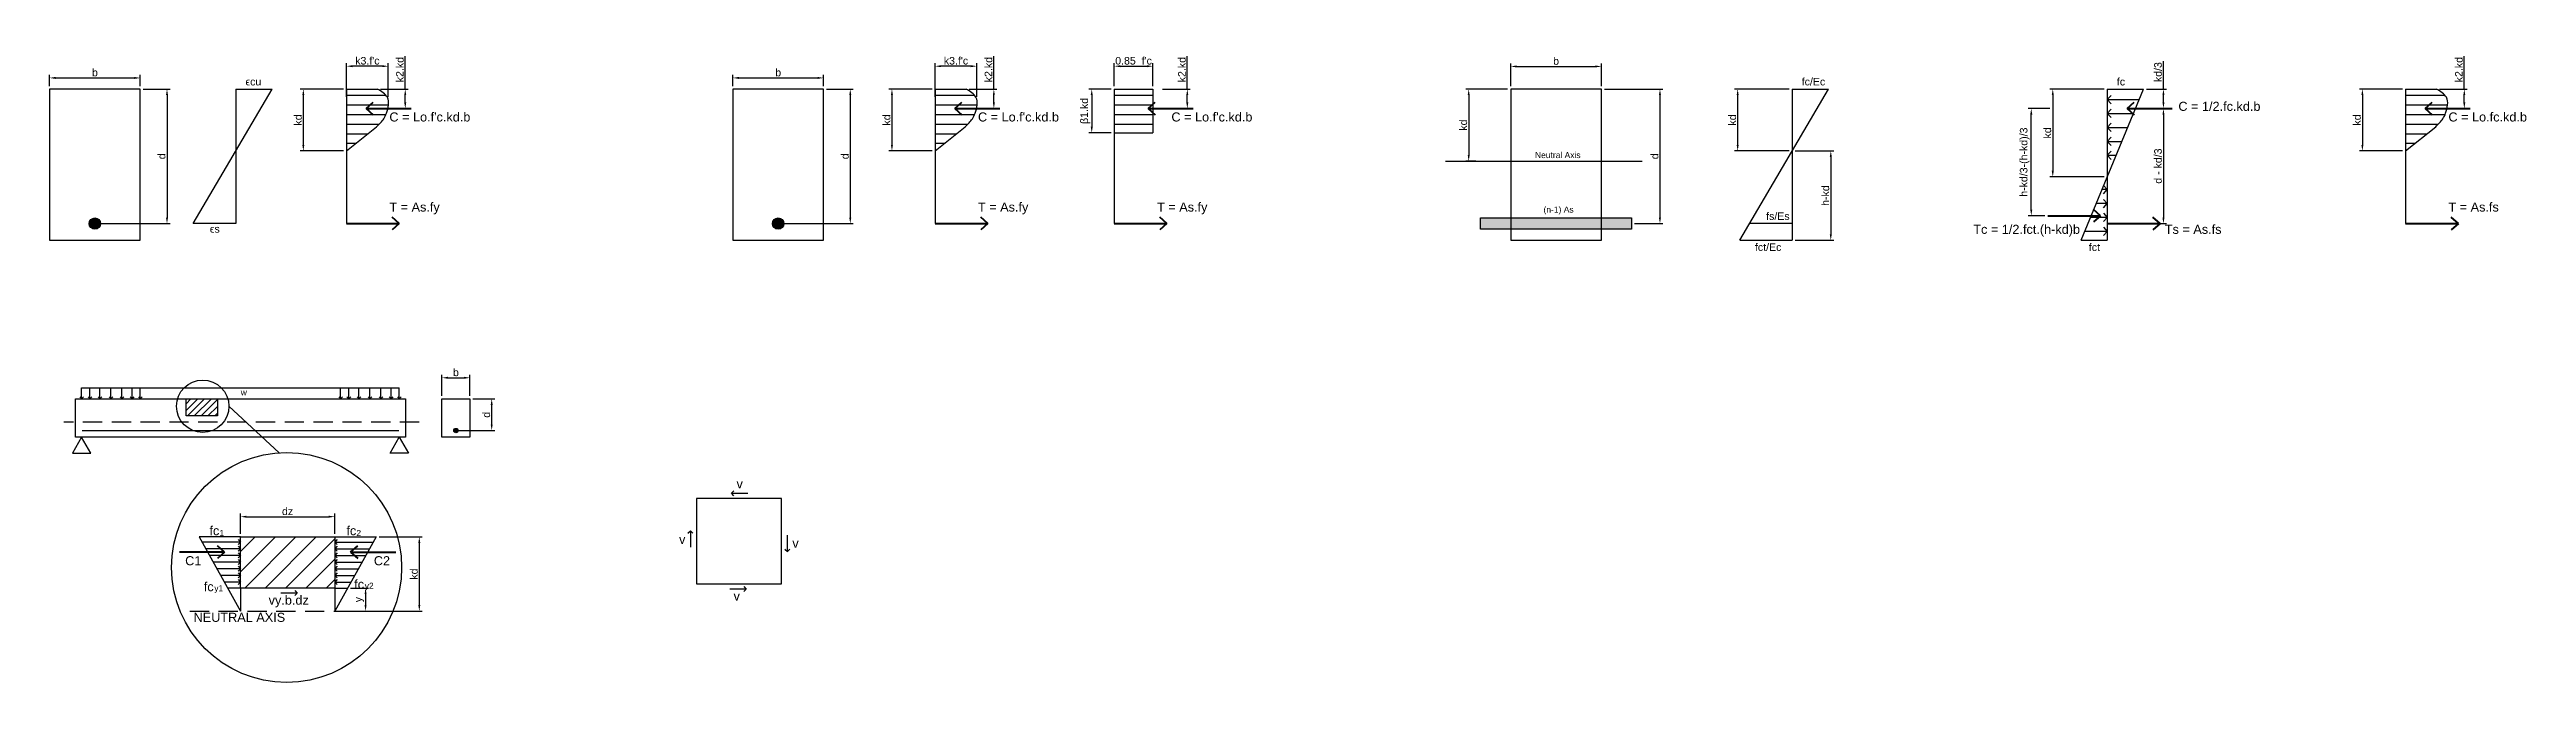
# Model space of a CAD drawing. Header units: millimetres. Extents: x 2212 to 10399, y 440 to 2533.
import ezdxf

# ---------------------------------------------------------------- set-up
doc = ezdxf.new("R2010")
doc.units = ezdxf.units.MM
doc.linetypes.add('DASHED', pattern=[19.05, 12.7, -6.35])
doc.layers.add('Dashed', color=7, linetype='DASHED')
doc.styles.get("Standard").update_dxf_attribs({"font": 'arial.ttf'})
doc.dimstyles.new('ISO-25', dxfattribs={"dimtxt": 25, "dimasz": 20, "dimexe": 10, "dimexo": 10, "dimgap": 5, "dimtad": 1, "dimtxsty": 'Standard', "dimcen": 2.5, "dimadec": 0, "dimazin": 0, "dimtfac": 1, "dimtmove": 0, "dimatfit": 3, "dimfxl": 1, "dimarcsym": 0})

# ---------------------------------------------------------------- blocks, each defined once
blk = doc.blocks.new('*D1')
at = {"color": 0, "lineweight": -2, "transparency": 16777216}
for p, q in [((2211.9, 2411.9), (2211.9, 2448.8)), ((2231.9, 2438.8), (2491.9, 2438.8)), ((2511.9, 2411.9), (2511.9, 2448.8))]:
    blk.add_line(p, q, dxfattribs=at)
at = {"color": 0, "transparency": 16777216}
for points in [[(2231.9, 2442.1), (2231.9, 2435.4), (2211.9, 2438.8)], [(2491.9, 2442.1), (2491.9, 2435.4), (2511.9, 2438.8)]]:
    blk.add_solid(points, dxfattribs=at)
at = {"layer": 'Defpoints', "color": 0, "transparency": 16777216}
for p in [(2211.9, 2401.9), (2511.9, 2438.8), (2511.9, 2401.9)]:
    blk.add_point(p, dxfattribs=at)
at = {"color": 0, "transparency": 16777216, "insert": (2361.9, 2456.5), "char_height": 25, "attachment_point": 5}
blk.add_mtext('b', dxfattribs=at)
blk = doc.blocks.new('*D2')
at = {"color": 0, "lineweight": -2, "transparency": 16777216}
for p, q in [((2521.9, 2401.9), (2610.2, 2401.9)), ((2600.2, 2381.9), (2600.2, 1977)), ((2371.9, 1957), (2610.2, 1957))]:
    blk.add_line(p, q, dxfattribs=at)
at = {"color": 0, "transparency": 16777216}
for points in [[(2596.9, 2381.9), (2603.5, 2381.9), (2600.2, 2401.9)], [(2596.9, 1977), (2603.5, 1977), (2600.2, 1957)]]:
    blk.add_solid(points, dxfattribs=at)
at = {"layer": 'Defpoints', "color": 0, "transparency": 16777216}
for p in [(2511.9, 2401.9), (2361.9, 1957), (2600.2, 1957)]:
    blk.add_point(p, dxfattribs=at)
at = {"color": 0, "transparency": 16777216, "insert": (2582.5, 2179.5), "char_height": 25, "attachment_point": 5, "rotation": 90}
blk.add_mtext('d', dxfattribs=at)
blk = doc.blocks.new('*D3')
at = {"color": 0, "lineweight": -2, "transparency": 16777216}
for p, q in [((3183.4, 2401.9), (3040.8, 2401.9)), ((3050.8, 2381.9), (3050.8, 2217.4)), ((3183.4, 2197.4), (3040.8, 2197.4))]:
    blk.add_line(p, q, dxfattribs=at)
at = {"color": 0, "transparency": 16777216}
for points in [[(3047.5, 2381.9), (3054.2, 2381.9), (3050.8, 2401.9)], [(3047.5, 2217.4), (3054.2, 2217.4), (3050.8, 2197.4)]]:
    blk.add_solid(points, dxfattribs=at)
at = {"layer": 'Defpoints', "color": 0, "transparency": 16777216}
for p in [(3193.4, 2401.9), (3050.8, 2197.4), (3193.4, 2197.4)]:
    blk.add_point(p, dxfattribs=at)
at = {"color": 0, "transparency": 16777216, "insert": (3033.1, 2299.7), "char_height": 25, "attachment_point": 5, "rotation": 90}
blk.add_mtext('kd', dxfattribs=at)
blk = doc.blocks.new('*D4')
at = {"color": 0, "lineweight": -2, "transparency": 16777216}
for p, q in [((3387.7, 2401.9), (3387.7, 2510.5)), ((3305.7, 2401.9), (3397.7, 2401.9)), ((3387.7, 2357.7), (3387.7, 2381.9)), ((3361, 2337.7), (3397.7, 2337.7))]:
    blk.add_line(p, q, dxfattribs=at)
at = {"color": 0, "transparency": 16777216}
for points in [[(3384.4, 2381.9), (3391, 2381.9), (3387.7, 2401.9)], [(3384.4, 2357.7), (3391, 2357.7), (3387.7, 2337.7)]]:
    blk.add_solid(points, dxfattribs=at)
at = {"layer": 'Defpoints', "color": 0, "transparency": 16777216}
for p in [(3295.7, 2401.9), (3387.7, 2401.9), (3351, 2337.7)]:
    blk.add_point(p, dxfattribs=at)
at = {"color": 0, "transparency": 16777216, "insert": (3369.9, 2466.2), "char_height": 25, "attachment_point": 5, "rotation": 90}
blk.add_mtext('k2.kd', dxfattribs=at)
blk = doc.blocks.new('*D5')
at = {"color": 0, "lineweight": -2, "transparency": 16777216}
for p, q in [((3193.4, 2376.7), (3193.4, 2487.5)), ((3311.5, 2477.5), (3213.4, 2477.5)), ((3331.5, 2376.7), (3331.5, 2487.5))]:
    blk.add_line(p, q, dxfattribs=at)
at = {"color": 0, "transparency": 16777216}
for points in [[(3213.4, 2480.8), (3213.4, 2474.2), (3193.4, 2477.5)], [(3311.5, 2480.8), (3311.5, 2474.2), (3331.5, 2477.5)]]:
    blk.add_solid(points, dxfattribs=at)
at = {"layer": 'Defpoints', "color": 0, "transparency": 16777216}
for p in [(3193.4, 2477.5), (3193.4, 2366.7), (3331.5, 2366.7)]:
    blk.add_point(p, dxfattribs=at)
at = {"color": 0, "transparency": 16777216, "insert": (3262.5, 2495.4), "char_height": 25, "attachment_point": 5}
blk.add_mtext("k3.f'c", dxfattribs=at)
blk = doc.blocks.new('*D6')
at = {"color": 0, "lineweight": -2, "transparency": 16777216}
for p, q in [((4470.3, 2411.9), (4470.3, 2448.8)), ((4490.3, 2438.8), (4750.3, 2438.8)), ((4770.3, 2411.9), (4770.3, 2448.8))]:
    blk.add_line(p, q, dxfattribs=at)
at = {"color": 0, "transparency": 16777216}
for points in [[(4490.3, 2442.1), (4490.3, 2435.4), (4470.3, 2438.8)], [(4750.3, 2442.1), (4750.3, 2435.4), (4770.3, 2438.8)]]:
    blk.add_solid(points, dxfattribs=at)
at = {"layer": 'Defpoints', "color": 0, "transparency": 16777216}
for p in [(4470.3, 2401.9), (4770.3, 2438.8), (4770.3, 2401.9)]:
    blk.add_point(p, dxfattribs=at)
at = {"color": 0, "transparency": 16777216, "insert": (4620.3, 2456.5), "char_height": 25, "attachment_point": 5}
blk.add_mtext('b', dxfattribs=at)
blk = doc.blocks.new('*D7')
at = {"color": 0, "lineweight": -2, "transparency": 16777216}
for p, q in [((4780.3, 2401.9), (4868.5, 2401.9)), ((4858.5, 2381.9), (4858.5, 1977)), ((4630.3, 1957), (4868.5, 1957))]:
    blk.add_line(p, q, dxfattribs=at)
at = {"color": 0, "transparency": 16777216}
for points in [[(4855.2, 2381.9), (4861.9, 2381.9), (4858.5, 2401.9)], [(4855.2, 1977), (4861.9, 1977), (4858.5, 1957)]]:
    blk.add_solid(points, dxfattribs=at)
at = {"layer": 'Defpoints', "color": 0, "transparency": 16777216}
for p in [(4770.3, 2401.9), (4620.3, 1957), (4858.5, 1957)]:
    blk.add_point(p, dxfattribs=at)
at = {"color": 0, "transparency": 16777216, "insert": (4840.8, 2179.5), "char_height": 25, "attachment_point": 5, "rotation": 90}
blk.add_mtext('d', dxfattribs=at)
blk = doc.blocks.new('*D8')
at = {"color": 0, "lineweight": -2, "transparency": 16777216}
for p, q in [((5128.9, 2401.9), (4986.3, 2401.9)), ((4996.3, 2381.9), (4996.3, 2217.4)), ((5128.9, 2197.4), (4986.3, 2197.4))]:
    blk.add_line(p, q, dxfattribs=at)
at = {"color": 0, "transparency": 16777216}
for points in [[(4993, 2381.9), (4999.7, 2381.9), (4996.3, 2401.9)], [(4993, 2217.4), (4999.7, 2217.4), (4996.3, 2197.4)]]:
    blk.add_solid(points, dxfattribs=at)
at = {"layer": 'Defpoints', "color": 0, "transparency": 16777216}
for p in [(5138.9, 2401.9), (4996.3, 2197.4), (5138.9, 2197.4)]:
    blk.add_point(p, dxfattribs=at)
at = {"color": 0, "transparency": 16777216, "insert": (4978.6, 2299.7), "char_height": 25, "attachment_point": 5, "rotation": 90}
blk.add_mtext('kd', dxfattribs=at)
blk = doc.blocks.new('*D9')
at = {"color": 0, "lineweight": -2, "transparency": 16777216}
for p, q in [((5333.2, 2401.9), (5333.2, 2510.5)), ((5251.2, 2401.9), (5343.2, 2401.9)), ((5333.2, 2357.7), (5333.2, 2381.9)), ((5306.5, 2337.7), (5343.2, 2337.7))]:
    blk.add_line(p, q, dxfattribs=at)
at = {"color": 0, "transparency": 16777216}
for points in [[(5329.8, 2381.9), (5336.5, 2381.9), (5333.2, 2401.9)], [(5329.8, 2357.7), (5336.5, 2357.7), (5333.2, 2337.7)]]:
    blk.add_solid(points, dxfattribs=at)
at = {"layer": 'Defpoints', "color": 0, "transparency": 16777216}
for p in [(5241.2, 2401.9), (5333.2, 2401.9), (5296.5, 2337.7)]:
    blk.add_point(p, dxfattribs=at)
at = {"color": 0, "transparency": 16777216, "insert": (5315.4, 2466.2), "char_height": 25, "attachment_point": 5, "rotation": 90}
blk.add_mtext('k2.kd', dxfattribs=at)
blk = doc.blocks.new('*D10')
at = {"color": 0, "lineweight": -2, "transparency": 16777216}
for p, q in [((5138.9, 2376.7), (5138.9, 2487.5)), ((5257, 2477.5), (5158.9, 2477.5)), ((5277, 2376.7), (5277, 2487.5))]:
    blk.add_line(p, q, dxfattribs=at)
at = {"color": 0, "transparency": 16777216}
for points in [[(5158.9, 2480.8), (5158.9, 2474.2), (5138.9, 2477.5)], [(5257, 2480.8), (5257, 2474.2), (5277, 2477.5)]]:
    blk.add_solid(points, dxfattribs=at)
at = {"layer": 'Defpoints', "color": 0, "transparency": 16777216}
for p in [(5138.9, 2477.5), (5138.9, 2366.7), (5277, 2366.7)]:
    blk.add_point(p, dxfattribs=at)
at = {"color": 0, "transparency": 16777216, "insert": (5208, 2495.4), "char_height": 25, "attachment_point": 5}
blk.add_mtext("k3.f'c", dxfattribs=at)
blk = doc.blocks.new('*D11')
at = {"color": 0, "lineweight": -2, "transparency": 16777216}
for p, q in [((5972.5, 2401.9), (5972.5, 2510.5)), ((5890.5, 2401.9), (5982.5, 2401.9)), ((5972.5, 2357.7), (5972.5, 2381.9)), ((5945.9, 2337.7), (5982.5, 2337.7))]:
    blk.add_line(p, q, dxfattribs=at)
at = {"color": 0, "transparency": 16777216}
for points in [[(5969.2, 2381.9), (5975.9, 2381.9), (5972.5, 2401.9)], [(5969.2, 2357.7), (5975.9, 2357.7), (5972.5, 2337.7)]]:
    blk.add_solid(points, dxfattribs=at)
at = {"layer": 'Defpoints', "color": 0, "transparency": 16777216}
for p in [(5880.5, 2401.9), (5972.5, 2401.9), (5935.9, 2337.7)]:
    blk.add_point(p, dxfattribs=at)
at = {"color": 0, "transparency": 16777216, "insert": (5954.8, 2466.2), "char_height": 25, "attachment_point": 5, "rotation": 90}
blk.add_mtext('k2.kd', dxfattribs=at)
blk = doc.blocks.new('*D12')
at = {"color": 0, "lineweight": -2, "transparency": 16777216}
for p, q in [((5720.8, 2401.9), (5646.7, 2401.9)), ((5656.7, 2381.9), (5656.7, 2277.4)), ((5720.8, 2257.4), (5646.7, 2257.4))]:
    blk.add_line(p, q, dxfattribs=at)
at = {"color": 0, "transparency": 16777216}
for points in [[(5653.3, 2381.9), (5660, 2381.9), (5656.7, 2401.9)], [(5653.3, 2277.4), (5660, 2277.4), (5656.7, 2257.4)]]:
    blk.add_solid(points, dxfattribs=at)
at = {"layer": 'Defpoints', "color": 0, "transparency": 16777216}
for p in [(5730.8, 2401.9), (5656.7, 2257.4), (5730.8, 2257.4)]:
    blk.add_point(p, dxfattribs=at)
at = {"color": 0, "transparency": 16777216, "insert": (5635.5, 2329.7), "char_height": 25, "attachment_point": 5, "rotation": 90}
blk.add_mtext('β1.kd', dxfattribs=at)
blk = doc.blocks.new('*D13')
at = {"color": 0, "lineweight": -2, "transparency": 16777216}
for p, q in [((5730.8, 2411.9), (5730.8, 2487.5)), ((5750.8, 2477.5), (5839, 2477.5)), ((5859, 2411.9), (5859, 2487.5))]:
    blk.add_line(p, q, dxfattribs=at)
at = {"color": 0, "transparency": 16777216}
for points in [[(5750.8, 2480.8), (5750.8, 2474.2), (5730.8, 2477.5)], [(5839, 2480.8), (5839, 2474.2), (5859, 2477.5)]]:
    blk.add_solid(points, dxfattribs=at)
at = {"layer": 'Defpoints', "color": 0, "transparency": 16777216}
for p in [(5859, 2477.5), (5730.8, 2401.9), (5859, 2401.9)]:
    blk.add_point(p, dxfattribs=at)
at = {"color": 0, "transparency": 16777216, "insert": (5794.9, 2495.4), "char_height": 25, "attachment_point": 5}
blk.add_mtext("0.85  f'c", dxfattribs=at)
blk = doc.blocks.new('*D14')
at = {"color": 0, "lineweight": -2, "transparency": 16777216}
for p, q in [((7041.4, 2411.9), (7041.4, 2486.7)), ((7061.4, 2476.7), (7321.4, 2476.7)), ((7341.4, 2411.9), (7341.4, 2486.7))]:
    blk.add_line(p, q, dxfattribs=at)
at = {"color": 0, "transparency": 16777216}
for points in [[(7061.4, 2480.1), (7061.4, 2473.4), (7041.4, 2476.7)], [(7321.4, 2480.1), (7321.4, 2473.4), (7341.4, 2476.7)]]:
    blk.add_solid(points, dxfattribs=at)
at = {"layer": 'Defpoints', "color": 0, "transparency": 16777216}
for p in [(7341.4, 2476.7), (7041.4, 2401.9), (7341.4, 2401.9)]:
    blk.add_point(p, dxfattribs=at)
at = {"color": 0, "transparency": 16777216, "insert": (7191.4, 2494.4), "char_height": 25, "attachment_point": 5}
blk.add_mtext('b', dxfattribs=at)
blk = doc.blocks.new('*D15')
at = {"color": 0, "lineweight": -2, "transparency": 16777216}
for p, q in [((7351.4, 2401.9), (7544.8, 2401.9)), ((7534.8, 2381.9), (7534.8, 1977)), ((7451.1, 1957), (7544.8, 1957))]:
    blk.add_line(p, q, dxfattribs=at)
at = {"color": 0, "transparency": 16777216}
for points in [[(7531.4, 2381.9), (7538.1, 2381.9), (7534.8, 2401.9)], [(7531.4, 1977), (7538.1, 1977), (7534.8, 1957)]]:
    blk.add_solid(points, dxfattribs=at)
at = {"layer": 'Defpoints', "color": 0, "transparency": 16777216}
for p in [(7341.4, 2401.9), (7441.1, 1957), (7534.8, 1957)]:
    blk.add_point(p, dxfattribs=at)
at = {"color": 0, "transparency": 16777216, "insert": (7517.1, 2179.5), "char_height": 25, "attachment_point": 5, "rotation": 90}
blk.add_mtext('d', dxfattribs=at)
blk = doc.blocks.new('*D16')
at = {"color": 0, "lineweight": -2, "transparency": 16777216}
for p, q in [((7031.4, 2401.9), (6892.6, 2401.9)), ((6902.6, 2381.9), (6902.6, 2183.9)), ((6926.2, 2163.9), (6892.6, 2163.9))]:
    blk.add_line(p, q, dxfattribs=at)
at = {"color": 0, "transparency": 16777216}
for points in [[(6899.3, 2381.9), (6905.9, 2381.9), (6902.6, 2401.9)], [(6899.3, 2183.9), (6905.9, 2183.9), (6902.6, 2163.9)]]:
    blk.add_solid(points, dxfattribs=at)
at = {"layer": 'Defpoints', "color": 0, "transparency": 16777216}
for p in [(7041.4, 2401.9), (6902.6, 2163.9), (6936.2, 2163.9)]:
    blk.add_point(p, dxfattribs=at)
at = {"color": 0, "transparency": 16777216, "insert": (6884.9, 2282.9), "char_height": 25, "attachment_point": 5, "rotation": 90}
blk.add_mtext('kd', dxfattribs=at)
blk = doc.blocks.new('*D17')
at = {"color": 0, "lineweight": -2, "transparency": 16777216}
for p, q in [((7961.9, 2401.9), (7781.6, 2401.9)), ((7791.6, 2381.9), (7791.6, 2217.4)), ((7961.9, 2197.4), (7781.6, 2197.4))]:
    blk.add_line(p, q, dxfattribs=at)
at = {"color": 0, "transparency": 16777216}
for points in [[(7788.2, 2381.9), (7794.9, 2381.9), (7791.6, 2401.9)], [(7788.2, 2217.4), (7794.9, 2217.4), (7791.6, 2197.4)]]:
    blk.add_solid(points, dxfattribs=at)
at = {"layer": 'Defpoints', "color": 0, "transparency": 16777216}
for p in [(7971.9, 2401.9), (7791.6, 2197.4), (7971.9, 2197.4)]:
    blk.add_point(p, dxfattribs=at)
at = {"color": 0, "transparency": 16777216, "insert": (7773.9, 2299.7), "char_height": 25, "attachment_point": 5, "rotation": 90}
blk.add_mtext('kd', dxfattribs=at)
blk = doc.blocks.new('*D18')
at = {"color": 0, "lineweight": -2, "transparency": 16777216}
for p, q in [((7981.9, 2197.4), (8109.4, 2197.4)), ((8099.4, 2177.4), (8099.4, 1921.9)), ((7981.9, 1901.9), (8109.4, 1901.9))]:
    blk.add_line(p, q, dxfattribs=at)
at = {"color": 0, "transparency": 16777216}
for points in [[(8096.1, 2177.4), (8102.8, 2177.4), (8099.4, 2197.4)], [(8096.1, 1921.9), (8102.8, 1921.9), (8099.4, 1901.9)]]:
    blk.add_solid(points, dxfattribs=at)
at = {"layer": 'Defpoints', "color": 0, "transparency": 16777216}
for p in [(7971.9, 2197.4), (7971.9, 1901.9), (8099.4, 1901.9)]:
    blk.add_point(p, dxfattribs=at)
at = {"color": 0, "transparency": 16777216, "insert": (8081.7, 2049.7), "char_height": 25, "attachment_point": 5, "rotation": 90}
blk.add_mtext('h-kd', dxfattribs=at)
blk = doc.blocks.new('*D19')
at = {"color": 0, "lineweight": -2, "transparency": 16777216}
for p, q in [((9003.4, 2401.9), (8823.1, 2401.9)), ((8833.1, 2381.9), (8833.1, 2131.6)), ((9003.4, 2111.6), (8823.1, 2111.6))]:
    blk.add_line(p, q, dxfattribs=at)
at = {"color": 0, "transparency": 16777216}
for points in [[(8829.8, 2381.9), (8836.5, 2381.9), (8833.1, 2401.9)], [(8829.8, 2131.6), (8836.5, 2131.6), (8833.1, 2111.6)]]:
    blk.add_solid(points, dxfattribs=at)
at = {"layer": 'Defpoints', "color": 0, "transparency": 16777216}
for p in [(9013.4, 2401.9), (8833.1, 2111.6), (9013.4, 2111.6)]:
    blk.add_point(p, dxfattribs=at)
at = {"color": 0, "transparency": 16777216, "insert": (8815.4, 2256.8), "char_height": 25, "attachment_point": 5, "rotation": 90}
blk.add_mtext('kd', dxfattribs=at)
blk = doc.blocks.new('*D21')
at = {"color": 0, "lineweight": -2, "transparency": 16777216}
for p, q in [((9198.9, 2401.9), (9198.9, 2494)), ((9143.2, 2401.9), (9208.9, 2401.9)), ((9198.9, 2357.7), (9198.9, 2381.9)), ((9143.2, 2337.7), (9208.9, 2337.7))]:
    blk.add_line(p, q, dxfattribs=at)
at = {"color": 0, "transparency": 16777216}
for points in [[(9195.6, 2381.9), (9202.2, 2381.9), (9198.9, 2401.9)], [(9195.6, 2357.7), (9202.2, 2357.7), (9198.9, 2337.7)]]:
    blk.add_solid(points, dxfattribs=at)
at = {"layer": 'Defpoints', "color": 0, "transparency": 16777216}
for p in [(9133.2, 2401.9), (9198.9, 2401.9), (9133.2, 2337.7)]:
    blk.add_point(p, dxfattribs=at)
at = {"color": 0, "transparency": 16777216, "insert": (9181, 2458), "char_height": 25, "attachment_point": 5, "rotation": 90}
blk.add_mtext('kd/3', dxfattribs=at)
blk = doc.blocks.new('*D22')
at = {"color": 0, "lineweight": -2, "transparency": 16777216}
for p, q in [((9143.2, 2337.7), (9208.9, 2337.7)), ((9198.9, 2317.7), (9198.9, 1977)), ((9143.2, 1957), (9208.9, 1957))]:
    blk.add_line(p, q, dxfattribs=at)
at = {"color": 0, "transparency": 16777216}
for points in [[(9195.6, 2317.7), (9202.2, 2317.7), (9198.9, 2337.7)], [(9195.6, 1977), (9202.2, 1977), (9198.9, 1957)]]:
    blk.add_solid(points, dxfattribs=at)
at = {"layer": 'Defpoints', "color": 0, "transparency": 16777216}
for p in [(9133.2, 2337.7), (9133.2, 1957), (9198.9, 1957)]:
    blk.add_point(p, dxfattribs=at)
at = {"color": 0, "transparency": 16777216, "insert": (9181, 2147.3), "char_height": 25, "attachment_point": 5, "rotation": 90}
blk.add_mtext('d - kd/3', dxfattribs=at)
blk = doc.blocks.new('*D23')
at = {"color": 0, "lineweight": -2, "transparency": 16777216}
for p, q in [((8823.1, 2337.7), (8752, 2337.7)), ((8762, 2003.2), (8762, 2317.7)), ((8806.7, 1983.2), (8752, 1983.2))]:
    blk.add_line(p, q, dxfattribs=at)
at = {"color": 0, "transparency": 16777216}
for points in [[(8758.7, 2317.7), (8765.4, 2317.7), (8762, 2337.7)], [(8758.7, 2003.2), (8765.4, 2003.2), (8762, 1983.2)]]:
    blk.add_solid(points, dxfattribs=at)
at = {"layer": 'Defpoints', "color": 0, "transparency": 16777216}
for p in [(8762, 2337.7), (8833.1, 2337.7), (8816.7, 1983.2)]:
    blk.add_point(p, dxfattribs=at)
at = {"color": 0, "transparency": 16777216, "insert": (8740.6, 2160.4), "char_height": 25, "attachment_point": 5, "rotation": 90}
blk.add_mtext('h-kd/3-(h-kd)/3', dxfattribs=at)
blk = doc.blocks.new('*D24')
at = {"color": 0, "lineweight": -2, "transparency": 16777216}
for p, q in [((9989, 2401.9), (9846.5, 2401.9)), ((9856.5, 2381.9), (9856.5, 2217.4)), ((9989, 2197.4), (9846.5, 2197.4))]:
    blk.add_line(p, q, dxfattribs=at)
at = {"color": 0, "transparency": 16777216}
for points in [[(9853.1, 2381.9), (9859.8, 2381.9), (9856.5, 2401.9)], [(9853.1, 2217.4), (9859.8, 2217.4), (9856.5, 2197.4)]]:
    blk.add_solid(points, dxfattribs=at)
at = {"layer": 'Defpoints', "color": 0, "transparency": 16777216}
for p in [(9999, 2401.9), (9856.5, 2197.4), (9999, 2197.4)]:
    blk.add_point(p, dxfattribs=at)
at = {"color": 0, "transparency": 16777216, "insert": (9838.7, 2299.7), "char_height": 25, "attachment_point": 5, "rotation": 90}
blk.add_mtext('kd', dxfattribs=at)
blk = doc.blocks.new('*D25')
at = {"color": 0, "lineweight": -2, "transparency": 16777216}
for p, q in [((10193.3, 2401.9), (10193.3, 2510.5)), ((10111.3, 2401.9), (10203.3, 2401.9)), ((10193.3, 2357.7), (10193.3, 2381.9)), ((10166.6, 2337.7), (10203.3, 2337.7))]:
    blk.add_line(p, q, dxfattribs=at)
at = {"color": 0, "transparency": 16777216}
for points in [[(10190, 2381.9), (10196.6, 2381.9), (10193.3, 2401.9)], [(10190, 2357.7), (10196.6, 2357.7), (10193.3, 2337.7)]]:
    blk.add_solid(points, dxfattribs=at)
at = {"layer": 'Defpoints', "color": 0, "transparency": 16777216}
for p in [(10101.3, 2401.9), (10193.3, 2401.9), (10156.6, 2337.7)]:
    blk.add_point(p, dxfattribs=at)
at = {"color": 0, "transparency": 16777216, "insert": (10175.5, 2466.2), "char_height": 25, "attachment_point": 5, "rotation": 90}
blk.add_mtext('k2.kd', dxfattribs=at)
blk = doc.blocks.new('*D28')
at = {"color": 0, "lineweight": -2, "transparency": 16777216}
for p, q in [((3508.9, 1387.3), (3508.9, 1457.3)), ((3528.9, 1447.3), (3581.5, 1447.3)), ((3601.5, 1387.3), (3601.5, 1457.3))]:
    blk.add_line(p, q, dxfattribs=at)
at = {"color": 0, "transparency": 16777216}
for points in [[(3528.9, 1450.7), (3528.9, 1444), (3508.9, 1447.3)], [(3581.5, 1450.7), (3581.5, 1444), (3601.5, 1447.3)]]:
    blk.add_solid(points, dxfattribs=at)
at = {"layer": 'Defpoints', "color": 0, "transparency": 16777216}
for p in [(3601.5, 1447.3), (3508.9, 1377.3), (3601.5, 1377.3)]:
    blk.add_point(p, dxfattribs=at)
at = {"color": 0, "transparency": 16777216, "insert": (3555.2, 1465), "char_height": 25, "attachment_point": 5}
blk.add_mtext('b', dxfattribs=at)
blk = doc.blocks.new('*D29')
at = {"color": 0, "lineweight": -2, "transparency": 16777216}
for p, q in [((3611.5, 1377.3), (3683.4, 1377.3)), ((3673.4, 1292.7), (3673.4, 1357.3)), ((3565.2, 1272.7), (3683.4, 1272.7))]:
    blk.add_line(p, q, dxfattribs=at)
at = {"color": 0, "transparency": 16777216}
for points in [[(3670, 1357.3), (3676.7, 1357.3), (3673.4, 1377.3)], [(3670, 1292.7), (3676.7, 1292.7), (3673.4, 1272.7)]]:
    blk.add_solid(points, dxfattribs=at)
at = {"layer": 'Defpoints', "color": 0, "transparency": 16777216}
for p in [(3601.5, 1377.3), (3673.4, 1377.3), (3555.2, 1272.7)]:
    blk.add_point(p, dxfattribs=at)
at = {"color": 0, "transparency": 16777216, "insert": (3655.7, 1325), "char_height": 25, "attachment_point": 5, "rotation": 90}
blk.add_mtext('d', dxfattribs=at)
blk = doc.blocks.new('*D31')
at = {"color": 0, "lineweight": -2, "transparency": 16777216}
for p, q in [((2842.9, 930.9), (2842.9, 998)), ((2862.9, 988), (3134.6, 988)), ((3154.6, 930.9), (3154.6, 998))]:
    blk.add_line(p, q, dxfattribs=at)
at = {"color": 0, "transparency": 16777216}
for points in [[(2862.9, 991.3), (2862.9, 984.7), (2842.9, 988)], [(3134.6, 991.3), (3134.6, 984.7), (3154.6, 988)]]:
    blk.add_solid(points, dxfattribs=at)
at = {"layer": 'Defpoints', "color": 0, "transparency": 16777216}
for p in [(3154.6, 988), (2842.9, 920.9), (3154.6, 920.9)]:
    blk.add_point(p, dxfattribs=at)
at = {"color": 0, "transparency": 16777216, "insert": (2998.7, 1005.7), "char_height": 25, "attachment_point": 5}
blk.add_mtext('dz', dxfattribs=at)
blk = doc.blocks.new('*D32')
at = {"color": 0, "lineweight": -2, "transparency": 16777216}
for p, q in [((3207.1, 752), (3266.5, 752)), ((3164.6, 675.7), (3266.5, 675.7)), ((3256.5, 732), (3256.5, 695.7))]:
    blk.add_line(p, q, dxfattribs=at)
at = {"color": 0, "transparency": 16777216}
for points in [[(3253.2, 732), (3259.8, 732), (3256.5, 752)], [(3253.2, 695.7), (3259.8, 695.7), (3256.5, 675.7)]]:
    blk.add_solid(points, dxfattribs=at)
at = {"layer": 'Defpoints', "color": 0, "transparency": 16777216}
for p in [(3197.1, 752), (3154.6, 675.7), (3256.5, 675.7)]:
    blk.add_point(p, dxfattribs=at)
at = {"color": 0, "transparency": 16777216, "insert": (3235.3, 713.8), "char_height": 25, "attachment_point": 5, "rotation": 90}
blk.add_mtext('y', dxfattribs=at)
blk = doc.blocks.new('*D33')
at = {"color": 0, "lineweight": -2, "transparency": 16777216}
for p, q in [((3301.1, 920.9), (3444.1, 920.9)), ((3434.1, 900.9), (3434.1, 695.7)), ((3301.1, 675.7), (3444.1, 675.7))]:
    blk.add_line(p, q, dxfattribs=at)
at = {"color": 0, "transparency": 16777216}
for points in [[(3430.8, 900.9), (3437.5, 900.9), (3434.1, 920.9)], [(3430.8, 695.7), (3437.5, 695.7), (3434.1, 675.7)]]:
    blk.add_solid(points, dxfattribs=at)
at = {"layer": 'Defpoints', "color": 0, "transparency": 16777216}
for p in [(3291.1, 920.9), (3291.1, 675.7), (3434.1, 675.7)]:
    blk.add_point(p, dxfattribs=at)
at = {"color": 0, "transparency": 16777216, "insert": (3416.4, 798.3), "char_height": 25, "attachment_point": 5, "rotation": 90}
blk.add_mtext('kd', dxfattribs=at)

msp = doc.modelspace()

# ---------------------------------------------------------------- hatches: boundary and pattern name
h = msp.add_hatch()
h.set_pattern_fill('ANSI31', color=256, scale=10, angle=135)
edge = h.paths.add_edge_path()
edge.add_spline(control_points=[(3293.069, 2277.511), (3301.712, 2285.815), (3315.38, 2298.949), (3325.607, 2320.008), (3329.452, 2332.351), (3330.65, 2337.661)], knot_values=[0, 0, 0, 0, 35.37936062, 55.95549286, 71.10972692, 71.10972692, 71.10972692, 71.10972692], degree=3, periodic=0)
edge.add_spline(control_points=[(3330.65, 2337.661), (3333.613, 2350.795), (3334.295, 2379.847), (3309.106, 2394.248), (3295.7, 2401.912)], knot_values=[71.10972692, 71.10972692, 71.10972692, 71.10972692, 108.5939415, 151.23531084, 151.23531084, 151.23531084, 151.23531084], degree=3, periodic=0)
edge.add_line((3295.7, 2401.912), (3193.421, 2401.912))
edge.add_line((3193.421, 2401.912), (3193.421, 2197.41))
edge.add_line((3193.421, 2197.41), (3293.069, 2277.511))
h = msp.add_hatch()
h.set_pattern_fill('ANSI31', color=256, scale=10, angle=135)
h.set_pattern_definition([(180, (1945.48, 0), (-5e-15, -31.75), [])])
edge = h.paths.add_edge_path()
edge.add_line((5138.9, 2197.41), (5238.548, 2277.511))
edge.add_spline(control_points=[(5238.548, 2277.511), (5247.191, 2285.815), (5260.859, 2298.949), (5276.478, 2331.109), (5284.538, 2377.123), (5254.585, 2394.248), (5241.179, 2401.912)], knot_values=[0, 0, 0, 0, 35.37936062, 55.95549286, 108.5939415, 151.23531084, 151.23531084, 151.23531084, 151.23531084], degree=3, periodic=0)
edge.add_line((5241.179, 2401.912), (5138.9, 2401.912))
edge.add_line((5138.9, 2401.912), (5138.9, 2197.41))
h = msp.add_hatch()
h.set_pattern_fill('ANSI31', color=256, scale=10, angle=135)
h.paths.add_polyline_path([(5730.81, 2257.406), (5858.985, 2257.406), (5858.985, 2323.638), (5843.074, 2337.661), (5858.985, 2351.684), (5858.985, 2401.912), (5730.81, 2401.912)])
h = msp.add_hatch()
h.set_pattern_fill('ANSI31', color=256, scale=10, angle=135)
h.set_pattern_definition([(180, (6805.605, 0), (-5e-15, -31.75), [])])
edge = h.paths.add_edge_path()
edge.add_line((9999.026, 2197.41), (10098.674, 2277.511))
edge.add_spline(control_points=[(10098.674, 2277.511), (10107.316, 2285.815), (10120.984, 2298.949), (10136.603, 2331.109), (10144.663, 2377.123), (10114.71, 2394.248), (10101.305, 2401.912)], knot_values=[0, 0, 0, 0, 35.37936062, 55.95549286, 108.5939415, 151.23531084, 151.23531084, 151.23531084, 151.23531084], degree=3, periodic=0)
edge.add_line((10101.305, 2401.912), (9999.026, 2401.912))
edge.add_line((9999.026, 2401.912), (9999.026, 2197.41))
h = msp.add_hatch(color=256)
h.dxf.hatch_style = 1
h.paths.add_polyline_path([(2343.071, 1957.032, 1), (2380.827, 1957.032, 1)])
h = msp.add_hatch(color=256)
h.dxf.hatch_style = 1
h.paths.add_polyline_path([(4601.405, 1957.032, 1), (4639.161, 1957.032, 1)])
h = msp.add_hatch(color=256)
h.dxf.hatch_style = 1
h.paths.add_polyline_path([(7041.387, 1975.91), (6941.677, 1975.91), (6941.677, 1938.154), (7041.387, 1938.154)])
h.paths.add_polyline_path([(7341.387, 1975.91), (7041.387, 1975.91), (7041.387, 1938.154), (7341.387, 1938.154)])
h.paths.add_polyline_path([(7441.097, 1975.91), (7341.387, 1975.91), (7341.387, 1938.154), (7441.097, 1938.154)])
h = msp.add_hatch()
h.set_pattern_fill('ANSI31', color=256, scale=5)
h.paths.add_polyline_path([(2767.244, 1377.283), (2663.319, 1377.283), (2663.319, 1320.976), (2767.244, 1320.976)])
h = msp.add_hatch(color=256)
h.dxf.hatch_style = 1
h.paths.add_polyline_path([(3562.53, 1272.74, 1), (3547.834, 1272.74, 1)])
h = msp.add_hatch()
h.set_pattern_fill('ANSI31', color=256, scale=15)
h.set_pattern_definition([(45, (-5147.097, -3210.96), (-33.67596, 33.67596), [])])
h.paths.add_polyline_path([(3154.636, 751.965), (3154.636, 920.886), (2842.859, 920.886), (2842.859, 751.965)])

# ---------------------------------------------------------------- linework, layer by layer
for p, q in [((2687.08, 1957.032), (2947.596, 2401.912)), ((2827.843, 2401.912), (2827.843, 1957.032)), ((2827.843, 2401.912), (2947.596, 2401.912)), ((3193.421, 2401.912), (3193.421, 1957.032)), ((3193.421, 2401.912), (3295.7, 2401.912)), ((5138.9, 2401.912), (5138.9, 1957.032)), ((5138.9, 2401.912), (5241.179, 2401.912)), ((5730.81, 2401.912), (5730.81, 1957.032)), ((5730.81, 2401.912), (5858.985, 2401.912)), ((5858.985, 2401.912), (5858.985, 2257.406)), ((7798.82, 1901.912), (8091.613, 2401.912)), ((7971.86, 2401.912), (7971.86, 1901.912)), ((7971.86, 2401.912), (8091.613, 2401.912)), ((8926.911, 1901.912), (9133.185, 2401.912)), ((9013.431, 2401.912), (9013.431, 1901.912)), ((9013.431, 2401.912), (9133.185, 2401.912)), ((9026.22, 2381.075), (9013.431, 2367.301)), ((9999.026, 2401.912), (9999.026, 1957.032)), ((9999.026, 2401.912), (10101.305, 2401.912)), ((9013.431, 2367.301), (9118.906, 2367.301)), ((9026.22, 2353.527), (9013.431, 2367.301)), ((9026.22, 2334.981), (9013.431, 2321.207)), ((9013.431, 2321.207), (9099.89, 2321.207)), ((9026.22, 2307.434), (9013.431, 2321.207)), ((3193.421, 2197.41), (3293.069, 2277.511)), ((5138.9, 2197.41), (5238.548, 2277.511)), ((5730.81, 2257.406), (5858.985, 2257.406)), ((9026.22, 2288.887), (9013.431, 2275.113)), ((9013.431, 2275.113), (9080.875, 2275.113)), ((9026.22, 2261.34), (9013.431, 2275.113)), ((9026.22, 2242.793), (9013.431, 2229.02)), ((9013.431, 2229.02), (9061.859, 2229.02)), ((9026.22, 2215.246), (9013.431, 2229.02)), ((9999.026, 2197.41), (10098.674, 2277.511)), ((6825.4, 2163.894), (7475.793, 2163.894)), ((9026.22, 2196.699), (9013.431, 2182.926)), ((9013.431, 2182.926), (9042.843, 2182.926)), ((9026.22, 2169.152), (9013.431, 2182.926)), ((9013.431, 2069.629), (8996.103, 2069.629)), ((9000.643, 2083.402), (9013.431, 2069.629)), ((9000.643, 2055.855), (9013.431, 2069.629)), ((9013.431, 1977.441), (8958.071, 1977.441)), ((9013.431, 2023.535), (8977.087, 2023.535)), ((9000.643, 2037.309), (9013.431, 2023.535)), ((9000.643, 2009.761), (9013.431, 2023.535)), ((9000.643, 1991.215), (9013.431, 1977.441)), ((9000.643, 1963.667), (9013.431, 1977.441)), ((2827.843, 1957.032), (2687.08, 1957.032)), ((7798.82, 1901.912), (7971.86, 1901.912)), ((7971.86, 1957.032), (7831.097, 1957.032)), ((8926.911, 1901.912), (9013.431, 1901.912)), ((9013.431, 1931.347), (8939.055, 1931.347)), ((9000.643, 1945.121), (9013.431, 1931.347)), ((9000.643, 1917.574), (9013.431, 1931.347)), ((2317.965, 1377.283), (2317.965, 1414.289)), ((2317.965, 1414.289), (3367.903, 1414.289)), ((2345.248, 1377.283), (2345.248, 1414.289)), ((2378.595, 1377.283), (2378.595, 1414.289)), ((2414.973, 1377.283), (2414.973, 1414.289)), ((2451.351, 1377.283), (2451.351, 1414.289)), ((2484.697, 1377.283), (2484.697, 1414.289)), ((2511.981, 1377.283), (2511.981, 1414.289)), ((3173.887, 1377.283), (3173.887, 1414.289)), ((3201.17, 1377.283), (3201.17, 1414.289)), ((3234.517, 1377.283), (3234.517, 1414.289)), ((3270.895, 1377.283), (3270.895, 1414.289)), ((3307.273, 1377.283), (3307.273, 1414.289)), ((3340.62, 1377.283), (3340.62, 1414.289)), ((3367.903, 1377.283), (3367.903, 1414.289)), ((2311.814, 1384.51), (2317.965, 1377.283)), ((2324.115, 1384.51), (2317.965, 1377.283)), ((2339.098, 1384.51), (2345.248, 1377.283)), ((2351.398, 1384.51), (2345.248, 1377.283)), ((2372.445, 1384.51), (2378.595, 1377.283)), ((2384.745, 1384.51), (2378.595, 1377.283)), ((2408.823, 1384.51), (2414.973, 1377.283)), ((2421.123, 1384.51), (2414.973, 1377.283)), ((2445.201, 1384.51), (2451.351, 1377.283)), ((2457.501, 1384.51), (2451.351, 1377.283)), ((2478.547, 1384.51), (2484.697, 1377.283)), ((2490.847, 1384.51), (2484.697, 1377.283)), ((2505.831, 1384.51), (2511.981, 1377.283)), ((2518.131, 1384.51), (2511.981, 1377.283)), ((2804.768, 1353.176), (2970.544, 1199.387)), ((3167.737, 1384.51), (3173.887, 1377.283)), ((3180.037, 1384.51), (3173.887, 1377.283)), ((3195.02, 1384.51), (3201.17, 1377.283)), ((3207.32, 1384.51), (3201.17, 1377.283)), ((3228.367, 1384.51), (3234.517, 1377.283)), ((3240.667, 1384.51), (3234.517, 1377.283)), ((3264.745, 1384.51), (3270.895, 1377.283)), ((3277.045, 1384.51), (3270.895, 1377.283)), ((3301.123, 1384.51), (3307.273, 1377.283)), ((3313.423, 1384.51), (3307.273, 1377.283)), ((3334.47, 1384.51), (3340.62, 1377.283)), ((3346.77, 1384.51), (3340.62, 1377.283)), ((3361.753, 1384.51), (3367.903, 1377.283)), ((3374.053, 1384.51), (3367.903, 1377.283)), ((4474.026, 1073.487), (4466.352, 1065.223)), ((4466.352, 1065.223), (4519.954, 1065.223)), ((4474.026, 1056.959), (4466.352, 1065.223)), ((2842.859, 920.886), (2706.406, 920.886)), ((2706.406, 920.886), (2842.859, 675.68)), ((2842.859, 904.001), (2715.802, 904.001)), ((2835.185, 912.265), (2842.859, 904.001)), ((2835.185, 895.737), (2842.859, 904.001)), ((3154.636, 920.886), (3291.089, 920.886)), ((3291.089, 920.886), (3154.636, 675.68)), ((3162.309, 912.265), (3154.636, 904.001)), ((3154.636, 904.001), (3281.693, 904.001)), ((3162.309, 895.737), (3154.636, 904.001)), ((4321.723, 933.291), (4329.988, 940.964)), ((4329.988, 940.964), (4329.988, 887.363)), ((4338.252, 933.291), (4329.988, 940.964)), ((4650.814, 873.039), (4650.814, 926.641)), ((2842.859, 882.001), (2728.044, 882.001)), ((2842.859, 860.001), (2740.287, 860.001)), ((2842.859, 838.001), (2752.529, 838.001)), ((2835.185, 890.265), (2842.859, 882.001)), ((2835.185, 873.737), (2842.859, 882.001)), ((2835.185, 868.265), (2842.859, 860.001)), ((2835.185, 851.737), (2842.859, 860.001)), ((2835.185, 846.265), (2842.859, 838.001)), ((2835.185, 829.737), (2842.859, 838.001)), ((2835.185, 824.265), (2842.859, 816.001)), ((3162.309, 890.265), (3154.636, 882.001)), ((3154.636, 882.001), (3269.45, 882.001)), ((3162.309, 873.737), (3154.636, 882.001)), ((3162.309, 868.265), (3154.636, 860.001)), ((3154.636, 860.001), (3257.208, 860.001)), ((3162.309, 851.737), (3154.636, 860.001)), ((3162.309, 846.265), (3154.636, 838.001)), ((3154.636, 838.001), (3244.965, 838.001)), ((3162.309, 829.737), (3154.636, 838.001)), ((3162.309, 824.265), (3154.636, 816.001)), ((4642.55, 880.713), (4650.814, 873.039)), ((4659.078, 880.713), (4650.814, 873.039)), ((2842.859, 816.001), (2764.772, 816.001)), ((2842.859, 794.001), (2777.015, 794.001)), ((2842.859, 772.001), (2789.257, 772.001)), ((2842.859, 751.965), (2800.407, 751.965)), ((2835.185, 807.737), (2842.859, 816.001)), ((2835.185, 802.266), (2842.859, 794.001)), ((2835.185, 785.737), (2842.859, 794.001)), ((2835.185, 780.266), (2842.859, 772.001)), ((2835.185, 763.737), (2842.859, 772.001)), ((2842.859, 751.965), (2842.859, 675.68)), ((3022.734, 743.483), (3030.408, 735.219)), ((3154.636, 816.001), (3232.723, 816.001)), ((3162.309, 807.737), (3154.636, 816.001)), ((3162.309, 802.266), (3154.636, 794.001)), ((3154.636, 794.001), (3220.48, 794.001)), ((3162.309, 785.737), (3154.636, 794.001)), ((3162.309, 780.266), (3154.636, 772.001)), ((3154.636, 772.001), (3208.237, 772.001)), ((3162.309, 763.737), (3154.636, 772.001)), ((3154.636, 751.965), (3154.636, 675.68)), ((3154.636, 751.965), (3197.087, 751.965)), ((4514.449, 748.781), (4460.848, 748.781)), ((4506.776, 757.045), (4514.449, 748.781)), ((4506.776, 740.517), (4514.449, 748.781)), ((3030.408, 735.219), (2976.806, 735.219)), ((3022.734, 726.955), (3030.408, 735.219))]:
    msp.add_line(p, q)
at = {"lineweight": 40}
for p, q in [((3258.246, 2337.661), (3281.866, 2358.477)), ((3258.246, 2337.661), (3407.504, 2337.661)), ((3258.246, 2337.661), (3281.866, 2316.846)), ((5203.725, 2337.661), (5227.345, 2358.477)), ((5203.725, 2337.661), (5352.983, 2337.661)), ((5203.725, 2337.661), (5227.345, 2316.846)), ((5843.074, 2337.661), (5866.693, 2358.477)), ((5843.074, 2337.661), (5992.332, 2337.661)), ((5843.074, 2337.661), (5866.693, 2316.846)), ((9078.595, 2337.661), (9102.215, 2358.477)), ((9078.595, 2337.661), (9227.853, 2337.661)), ((9078.595, 2337.661), (9102.215, 2316.846)), ((10063.851, 2337.661), (10087.47, 2358.477)), ((10063.851, 2337.661), (10213.109, 2337.661)), ((10063.851, 2337.661), (10087.47, 2316.846)), ((3367.989, 1957.032), (3344.369, 1977.847)), ((5313.468, 1957.032), (5289.848, 1977.847)), ((5905.378, 1957.032), (5881.758, 1977.847)), ((8816.654, 1983.21), (8991.222, 1983.21)), ((8991.222, 1983.21), (8967.602, 2004.026)), ((8991.222, 1983.21), (8967.602, 1962.395)), ((9187.999, 1957.032), (9164.379, 1977.847)), ((10173.593, 1957.032), (10149.974, 1977.847)), ((3193.421, 1957.032), (3367.989, 1957.032)), ((3367.989, 1957.032), (3344.369, 1936.216)), ((5138.9, 1957.032), (5313.468, 1957.032)), ((5313.468, 1957.032), (5289.848, 1936.216)), ((5730.81, 1957.032), (5905.378, 1957.032)), ((5905.378, 1957.032), (5881.758, 1936.216)), ((9013.431, 1957.032), (9187.999, 1957.032)), ((9187.999, 1957.032), (9164.379, 1936.216)), ((9999.026, 1957.032), (10173.593, 1957.032)), ((10173.593, 1957.032), (10149.974, 1936.216)), ((2790.604, 870.282), (2641.345, 870.282)), ((2790.604, 870.282), (2766.984, 891.098)), ((2790.604, 870.282), (2766.984, 849.466)), ((3206.891, 870.282), (3230.511, 891.098)), ((3206.891, 870.282), (3356.149, 870.282)), ((3206.891, 870.282), (3230.511, 849.466))]:
    msp.add_line(p, q, dxfattribs=at)
at = {"lineweight": 30}
msp.add_line((2319.939, 1272.74), (3365.928, 1272.74), dxfattribs=at)
for points in [[(2211.949, 1901.912), (2511.949, 1901.912), (2511.949, 2401.912), (2211.949, 2401.912)], [(4470.283, 1901.912), (4770.283, 1901.912), (4770.283, 2401.912), (4470.283, 2401.912)], [(7041.387, 1901.912), (7341.387, 1901.912), (7341.387, 2401.912), (7041.387, 2401.912)], [(6941.677, 1975.91), (7441.097, 1975.91), (7441.097, 1938.154), (6941.677, 1938.154)], [(2297.792, 1377.283), (3388.076, 1377.283), (3388.076, 1250.698), (2297.792, 1250.698)], [(2663.319, 1377.283), (2767.244, 1377.283), (2767.244, 1320.976), (2663.319, 1320.976)], [(3508.874, 1377.283), (3601.49, 1377.283), (3601.49, 1250.698), (3508.874, 1250.698)], [(2317.965, 1250.698), (2287.654, 1198.198), (2348.275, 1198.198)], [(3367.903, 1250.698), (3398.214, 1198.198), (3337.593, 1198.198)], [(4349.776, 766.377), (4631.026, 766.377), (4631.026, 1047.627), (4349.776, 1047.627)], [(2842.859, 920.886), (3154.636, 920.886), (3154.636, 751.965), (2842.859, 751.965)]]:
    msp.add_lwpolyline(points, close=True)
for centre, radius in [((2361.949, 1957.032), 18.878), ((4620.283, 1957.032), 18.878), ((2718.197, 1353.176), 86.571), ((3555.182, 1272.74), 7.348), ((2995.496, 819.995), 380.212)]:
    msp.add_circle(centre, radius)
for points in [[(3293.069, 2277.511), (3316.749, 2303.798), (3325.958, 2322.198), (3328.589, 2374.771), (3295.7, 2401.912)], [(5238.548, 2277.511), (5262.228, 2303.798), (5271.437, 2322.198), (5274.068, 2374.771), (5241.179, 2401.912)], [(10098.674, 2277.511), (10122.354, 2303.798), (10131.562, 2322.198), (10134.193, 2374.771), (10101.305, 2401.912)]]:
    msp.add_spline(points, degree=3)
at = {"layer": 'Dashed', "ltscale": 5}
for p, q in [((3433.709, 1300.867), (2258.881, 1300.867)), ((2675.625, 675.68), (3343.521, 675.68))]:
    msp.add_line(p, q, dxfattribs=at)

# ---------------------------------------------------------------- texts
for s, height, p in [('ϵcu', 25, (2859.357, 2413.971)), ('fc/Ec', 25, (8003.374, 2413.971)), ('fc', 25, (9044.946, 2413.971)), ("C = Lo.f'c.kd.b", 30, (3335.199, 2294.708)), ("C = Lo.f'c.kd.b", 30, (5280.677, 2294.708)), ("C = Lo.f'c.kd.b", 30, (5920.026, 2294.708)), ('C = 1/2.fc.kd.b', 30, (9248.23, 2329.895)), ('C = Lo.fc.kd.b', 30, (10140.803, 2294.708)), ('Neutral Axis', 20, (7121.812, 2173.653)), ('T = As.fy', 30, (3335.199, 1996.86)), ('T = As.fy', 30, (5280.677, 1996.86)), ('T = As.fy', 30, (5872.587, 1996.86)), ('(n-1) As', 20, (7149.953, 1993.509)), ('fs/Es', 25, (7885.722, 1969.195)), ('T = As.fs', 30, (10140.803, 1996.86)), ('ϵs', 25, (2741.704, 1927.007)), ('fct/Ec', 25, (7848.703, 1866.697)), ('Tc = 1/2.fct.(h-kd)b', 30, (8570.366, 1923.233)), ('fct', 25, (8952.433, 1866.697)), ('Ts = As.fs', 30, (9203.404, 1923.233)), ('w', 20, (2844.004, 1388.962)), ('v', 30, (4482.581, 1081.665)), ('fc', 30, (2740.4, 926.735)), ('1', 20, (2773.417, 923.94)), ('fc', 30, (3193.132, 926.735)), ('2', 20, (3226.149, 923.94)), ('v', 30, (4292.686, 898.227)), ('v', 30, (4667.119, 885.213)), ('C1', 30, (2660.2, 827.329)), ('C2', 30, (3283.843, 827.329)), ('fc', 30, (2721.69, 741.548)), ('y1', 20, (2756.416, 741.548)), ('fc', 30, (3219.057, 749.652)), ('y2', 20, (3253.783, 749.652)), ('NEUTRAL AXIS', 30, (2688.116, 640.211)), ('vy.b.dz', 30, (2936.141, 697.045)), ('v', 30, (4472.811, 710.606))]:
    msp.add_text(s, height=height).set_placement(p)

# ---------------------------------------------------------------- dimensions: what is measured, and where the dimension line sits
for base, p1, p2, text, picture, middle in [((2511.949, 2438.783), (2211.949, 2401.912), (2511.949, 2401.912), 'b', '*D1', (2361.949, 2456.487)), ((3193.421, 2477.504), (3331.53, 2366.66), (3193.421, 2366.66), "k3.f'c", '*D5', (3262.476, 2495.439)), ((4770.283, 2438.783), (4470.283, 2401.912), (4770.283, 2401.912), 'b', '*D6', (4620.283, 2456.487)), ((5138.9, 2477.504), (5277.009, 2366.66), (5138.9, 2366.66), "k3.f'c", '*D10', (5207.955, 2495.439)), ((7341.387, 2476.723), (7041.387, 2401.912), (7341.387, 2401.912), 'b', '*D14', (7191.387, 2494.428)), ((3601.49, 1447.342), (3508.874, 1377.283), (3601.49, 1377.283), 'b', '*D28', (3555.182, 1465.047)), ((3154.636, 987.999), (2842.859, 920.886), (3154.636, 920.886), 'dz', '*D31', (2998.747, 1005.703))]:
    dim = msp.add_linear_dim(base=base, p1=p1, p2=p2, text=text, dimstyle='ISO-25')
    dim.commit()
    dim.dimension.update_dxf_attribs({"geometry": picture, "text_midpoint": middle})
for base, p1, p2, text, picture, middle in [((3387.7, 2401.912), (3351.024, 2337.661), (3295.7, 2401.912), 'k2.kd', '*D4', (3369.944, 2466.228)), ((5333.179, 2401.912), (5296.503, 2337.661), (5241.179, 2401.912), 'k2.kd', '*D9', (5315.423, 2466.228)), ((5972.527, 2401.912), (5935.852, 2337.661), (5880.528, 2401.912), 'k2.kd', '*D11', (5954.771, 2466.228)), ((9198.902, 2401.912), (9133.185, 2337.661), (9133.185, 2401.912), 'kd/3', '*D21', (9180.967, 2457.966)), ((10193.304, 2401.912), (10156.629, 2337.661), (10101.305, 2401.912), 'k2.kd', '*D25', (10175.549, 2466.228)), ((2600.201, 1957.032), (2511.949, 2401.912), (2361.949, 1957.032), 'd', '*D2', (2582.496, 2179.472)), ((3050.848, 2197.41), (3193.421, 2401.912), (3193.421, 2197.41), 'kd', '*D3', (3033.144, 2299.661)), ((4858.535, 1957.032), (4770.283, 2401.912), (4620.283, 1957.032), 'd', '*D7', (4840.83, 2179.472)), ((4996.327, 2197.41), (5138.9, 2401.912), (5138.9, 2197.41), 'kd', '*D8', (4978.622, 2299.661)), ((5656.653, 2257.406), (5730.81, 2401.912), (5730.81, 2257.406), 'β1.kd', '*D12', (5635.469, 2329.659)), ((6902.607, 2163.894), (7041.387, 2401.912), (6936.248, 2163.894), 'kd', '*D16', (6884.903, 2282.903)), ((7534.767, 1957.032), (7341.387, 2401.912), (7441.097, 1957.032), 'd', '*D15', (7517.063, 2179.472)), ((7791.573, 2197.41), (7971.86, 2401.912), (7971.86, 2197.41), 'kd', '*D17', (7773.868, 2299.661)), ((8833.144, 2111.634), (9013.431, 2401.912), (9013.431, 2111.634), 'kd', '*D19', (8815.44, 2256.773)), ((9856.453, 2197.41), (9999.026, 2401.912), (9999.026, 2197.41), 'kd', '*D24', (9838.748, 2299.661)), ((8762.022, 2337.661), (8816.654, 1983.21), (8833.144, 2337.661), 'h-kd/3-(h-kd)/3', '*D23', (8740.634, 2160.436)), ((9198.902, 1957.032), (9133.185, 2337.661), (9133.185, 1957.032), 'd - kd/3', '*D22', (9180.967, 2147.346)), ((8099.445, 1901.912), (7971.86, 2197.41), (7971.86, 1901.912), 'h-kd', '*D18', (8081.74, 2049.661)), ((3673.371, 1377.283), (3555.182, 1272.74), (3601.49, 1377.283), 'd', '*D29', (3655.667, 1325.011)), ((3434.121, 675.68), (3291.089, 920.886), (3291.089, 675.68), 'kd', '*D33', (3416.417, 798.283)), ((3256.515, 675.68), (3197.087, 751.965), (3154.636, 675.68), 'y', '*D32', (3235.34, 713.822))]:
    dim = msp.add_linear_dim(base=base, p1=p1, p2=p2, angle=90, text=text, dimstyle='ISO-25')
    dim.commit()
    dim.dimension.update_dxf_attribs({"geometry": picture, "text_midpoint": middle})
dim = msp.add_linear_dim(base=(5858.985, 2477.504), p1=(5730.81, 2401.912), p2=(5858.985, 2401.912), text="0.85  f'c", dimstyle='ISO-25')
dim.commit()
dim.dimension.update_dxf_attribs({"geometry": '*D13', "text_midpoint": (5794.898, 2477.504), "dimtype": 160})

doc.saveas('drawing.dxf')
